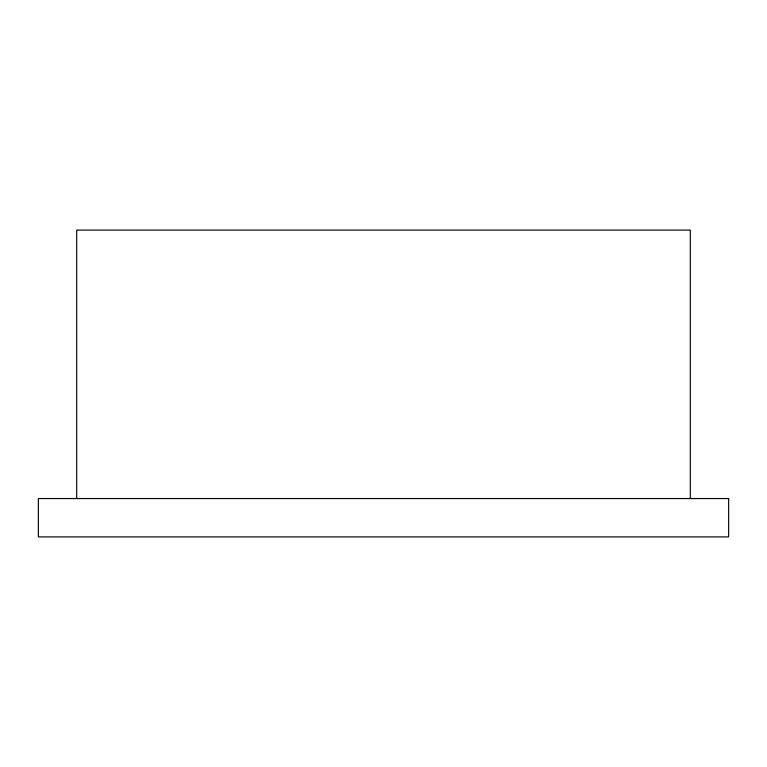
<?xml version="1.0" encoding="UTF-8"?>
<svg xmlns="http://www.w3.org/2000/svg" width="767" height="767" viewBox="0 0 767 767"><rect width="100%" height="100%" fill="white"/><g stroke="black" fill="none" stroke-linecap="round" stroke-linejoin="round"><path stroke-width="1.15" d="M690.3 498.55L690.3 230.1L76.7 230.1L76.7 498.55M728.65 498.55L38.35 498.55L38.35 536.9L728.65 536.9L728.65 498.55"/></g></svg>
